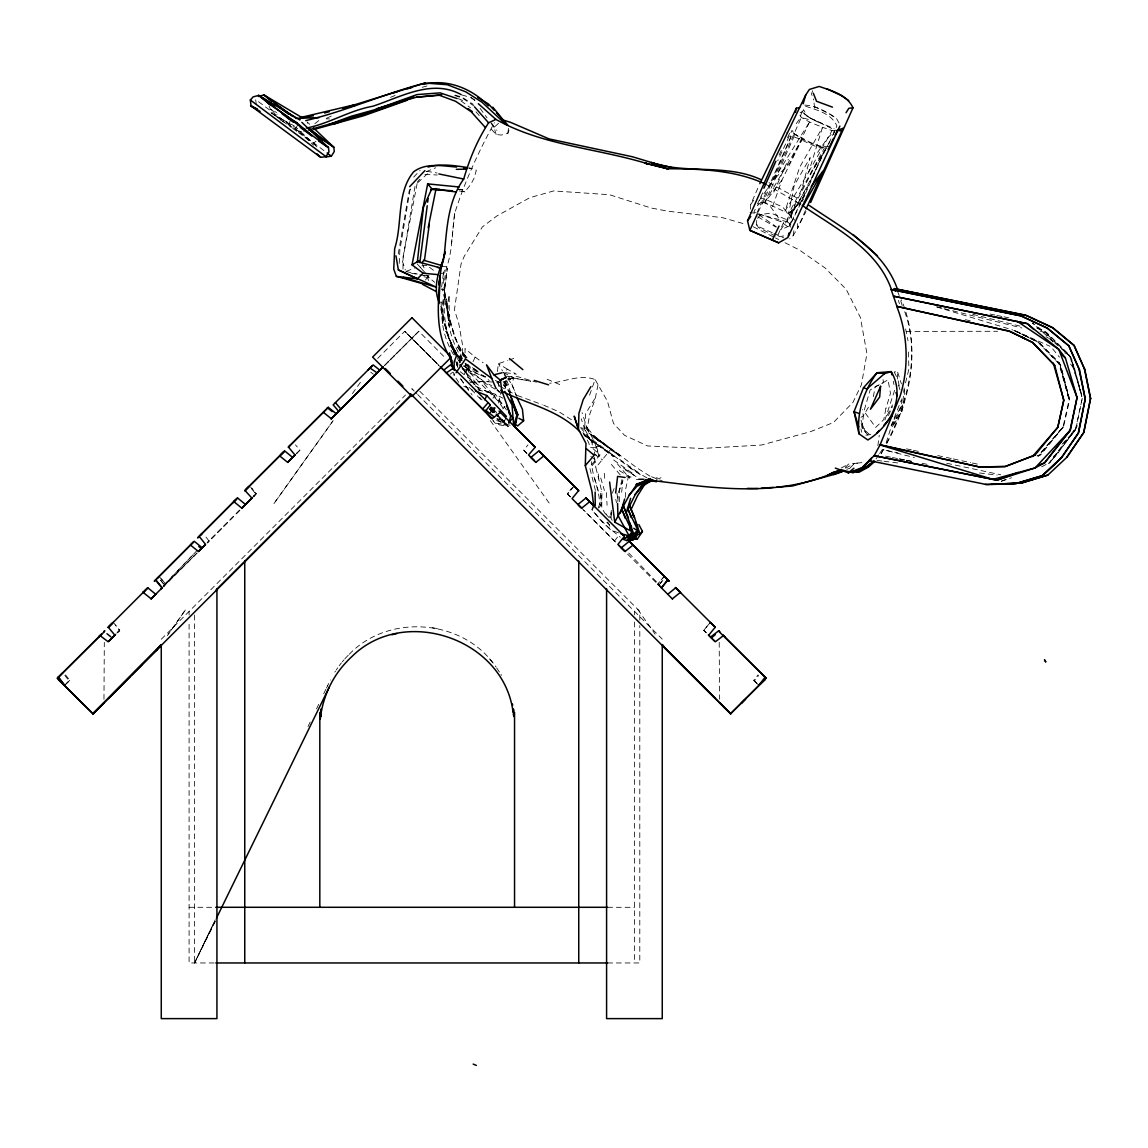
<?xml version="1.0" encoding="UTF-8"?>
<svg xmlns="http://www.w3.org/2000/svg" width="1148" height="1148" viewBox="0 0 1148 1148"><rect width="100%" height="100%" fill="white"/><g stroke="black" fill="none" stroke-linecap="round" stroke-linejoin="round"><path stroke-width="0.75" stroke-dasharray="5 3.75" d="M103.966 699.247L104.31 642.335M402.991 269.149L403.048 258.745L415.203 185.086M619.303 501.69L619.432 490.971L621.943 479.491M625.33 497.471L625.416 490.325L628.659 475.573M611.123 517.576L611.224 510.831L611.123 514.404M797.516 223.587L797.415 228.481L793.139 235.699L789.637 238.884M503.47 385.254L505.737 387.22L505.407 380.734M399.231 263.394L399.877 250.178L410.281 188.416M897.435 378.998L897.664 372.196L894.622 371.794M611.037 515.136L611.267 510.315M901.84 398.801L901.467 405.359L891.594 424.545M617.825 501.389L618.227 494.329M904.237 389.545L904.409 400.638L902.012 411.328L891.035 425.693L892.441 426.582L902.012 411.328L904.208 387.967M598.424 507.459L599.586 504.101C599.658 489.464 591.866 475.975 591.536 461.611M756.747 220.473L756.317 225.568L772.389 232.757M750.333 209.223L750.778 204.258L759.144 185.258M621.671 492.291L622.847 480.079M459.975 362.725C441.463 334.384 441.937 300.288 447.476 268.087L444.592 290.128L449.098 321.024C445.625 303.058 442.037 284.862 446.83 266.853C452.728 249.633 451.982 231.092 454.708 213.27C464.624 181.872 478.558 151.565 494.386 122.721M454.708 213.27L451.465 243.663M497.457 371.522L498.332 363.701L507.588 360.529M507.846 133.34L508.492 128.246L509.726 127.973L507.846 133.34L501.389 135.048L496.137 134.546L489.005 126.524M441.636 287.072L443.3 274.185M877.876 445.697L879.239 435.279M793.139 235.699L794.186 228.954M468.599 364.834L467.681 370.675L498.103 401.011L504.259 409.793M456.689 365.652L457.306 361.95M398.241 254.009L409.176 191.07L410.927 188.258M873.355 396.663L875.178 386.603L883.443 382.671L883.027 379.342M417.111 183.623L402.302 260.955L405.316 269.981M762.717 192.807L757.45 204.014L764.826 202.407L788.59 213.571L794.244 185.359L810.187 157.62L801.605 189.65L788.59 213.571L794.89 220.359M598.008 384.824L595.051 399.461L589.885 413.854L587.202 428.491L594.363 441.492L599.127 456.545L594.004 453.962L596.587 446.716L600.217 446.185M498.576 402.977L500.542 393.334M1041.652 466.82L1049.86 462.472L1075.69 429.668L1082.263 398.227M1081.904 399.891L1075.36 429.94L1049.86 462.472M1063.048 426.898L1040.332 454.651L1037.821 456.129L1063.048 426.898L1069.161 399.777L1060.078 364.978L1058.614 362.625L1038.007 342.032L1015.033 330.868M1063.507 426.855L1040.791 454.622L1038.266 456.086L1063.507 426.855L1069.62 399.734L1060.522 364.935L1059.073 362.581L1038.466 342.004L1014.373 330.452L1038.352 342.004L1060.522 364.935L1069.62 399.734L1059.073 362.581M289.21 124.587L290.014 121.214M905.528 382.858L908.915 368.996L908.369 351.417M505.981 378.639L503.455 372.397L516.284 374.148L507.516 369.24L503.455 372.397L513.63 378.18L511.865 384.365L516.055 395.199M886.17 442.726L893.431 419.824M884.921 420.024L894.938 389.387M834.725 130.427L832.027 130.585L822.542 127.285L799.726 167.134L784.959 211.16L808.737 171.97L822.542 127.285L809.512 122.061L801.347 117.426L799.539 114.599M812.597 90.721L811.536 94.021L813.674 100.005M802.065 111.327L799.525 119.091L795.707 124.443M790.8 217.675L795.822 202.837M593.588 504.733L591.866 509.769L602.513 522.412L620.307 537.207M772.676 206.367L781.932 180.121L802.309 138.951L792.249 132.364C802.524 139.697 814.635 146.327 827.134 148.049M589.555 395.213L595.109 379.558C579.941 373.817 564.472 381.983 549.605 383.26M612.329 493.209L614.194 488.302M618.327 492.564L622.675 481.127M505.794 417.944L503.341 424.172L495.104 423.138L492.894 420.498L495.104 423.138L498.935 424.803L508.291 426.339L505.909 423.77L496.682 420.57L498.935 424.803M894.091 418.188L901.28 400.178M756.876 213.069L791.058 136.583C803.37 137.961 813.688 149.771 826.804 147.274L813.903 168.282L786.868 219.727L790.628 227.146M758.039 212.193L764.64 198.877L791.058 136.583L786.28 132.766M892.441 426.582L903.404 401.527M804.834 195.045L789.695 225.869L780.669 229.758C800.888 201.991 815.267 169.775 830.951 139.109M805.537 193.452L823.188 153.43L789.695 225.869L791.517 217.072L782.52 206.956L764.08 198.719L761.024 198.69M781.932 180.121L764.826 202.407L794.918 134.503L792.005 130.327L777.741 160.763M773.852 192.06L788.375 159.328M805.422 210.471L797.415 228.481L805.953 211.662M888.437 415.576L892.47 406.492M886.73 443.501C911.11 399.418 921.227 347.528 901.453 299.8M783.582 222.482L777.11 236.861L785.218 235.742M470.35 367.604L466.949 375.095L474.311 384.652M473.076 361.606L475.114 357.114L464.997 348.576L465.17 358.736M755.24 209.237L753.906 212.15L781.2 221.779L788.791 227.562M828.87 143.486L836.906 125.964C831.582 113.623 817.433 110.28 805.853 106.276L802.165 112.073L798.635 113.193M464.38 374.076L466.404 369.699L463.649 366.155M886.787 442.927C907.494 401.958 921.155 353.943 903.806 309.271M194.572 615.027L194.572 962.957L215.307 919.706M323.693 693.779L327.539 685.758M215.35 921.37L194.572 962.957L215.408 919.534M308.023 726.584L310.333 721.762M316.504 708.89L318.828 704.068M326.549 687.982L330.394 679.946M779.119 154.951L782.907 147.131M787.442 137.76L789.709 133.082M194.572 962.957L214.934 921.256M455.613 360.931L457.665 365.236L462.17 356.081L462.788 346.352L458.827 323.779L454.45 309.759L461.066 263.897L464.28 256.205L482.318 226.974L496.811 215.982L529.845 197.671L553.637 190.941L609.473 194.715L651.275 208.046L667.691 211.146L722.609 217.704L746.516 224.506M833.247 134.474L835.371 130.212L809.713 117.914L802.165 112.073L809.713 117.914L834.065 128.648M209.036 541.038L204.846 535.542M887.174 415.447L892.498 404.885M297.562 125.103L295.423 129.179L292.783 128.016M801.605 189.65L824.379 148.121M808.737 171.97L832.027 130.585M883.601 449.37L880.358 455.139L883.07 449.672L914.325 457.521M757.307 213.672L787.298 221.851L806.958 187.153M764.826 202.407L802.309 138.951M868.462 407.224L863.31 415.877L862.191 427.817L868.663 436.111M813.903 168.282L826.23 147.862M594.764 398.772L585.667 413.524L584.547 428.749L592.239 443.028L591.837 439.727L592.54 448.208L600.045 454.909L591.292 464.969M509.985 393.721L505.335 383.619L508.88 378.108M492.908 398.27L495.506 394.281L502.838 398.198M876.111 458.87L878.751 454.881M879.641 453.56L882.281 449.557L897.966 452.9M334.857 672.039L335.517 671.049M336.264 669.973L337.742 667.82M817.577 152.426L827.88 137.703L834.122 131.46M167.35 635.633L185.761 609.401L168.555 633.911M332.719 421.173L273.611 504.072L333.164 420.613M352.436 393.549L360.73 381.911M1066.765 439.727L1048.712 463.534L1056.72 454.78L1077.556 426.051M750.778 204.258L754.896 198.661M209.151 540.808L207.142 542.932L241.754 508.205M339.191 665.768L341.43 662.798M791.273 212.854L804.963 194.787M1071.012 434.131L1077.384 425.736M756.489 682.988L753.762 680.319L757.996 674.895M756.704 683.204L754.423 680.864L758.656 675.455M612.185 520.345L610.119 516.571L604.838 513.199L601.739 507.789L601.925 492.004L595.855 467.537L610.449 449.786M757.637 218.378L760.636 214.576L770.853 213.069L786.868 219.727M459.171 190.884L464.84 191.903L470.78 184.441L474.081 178.184L476.363 170.205L468.786 167.766M594.391 506.612L591.866 509.769L601.021 520.087L610.607 529.989L618.844 532.916M598.696 508.076L601.236 504.919L601.136 491.387M570.513 496.984L567.284 493.726L571.589 488.374M709.263 623.651L703.767 630.324L710.339 622.316M569.681 496.151L567.385 493.827L572.766 487.24M574.072 486.149L567.614 494.056L570.456 496.984M614.481 541.038L618.672 535.542M664.247 576.224L657.675 584.232L664.362 576.439M661.348 587.79L657.675 584.232L658.794 585.236L662.798 580.343M526.903 453.46L523.631 450.188L528.008 444.85M425.434 280.012L428.462 276.352L431.849 276.596M502.81 408.946L504.876 406.435M658.794 585.236L663.171 579.97M417.441 181.858L419.738 179.217M348.332 655.121L344.759 658.909M342.319 661.808L344.099 659.799M253.306 496.768L256.234 493.726L251.929 488.374M1062.043 444.204L1066.894 439.024M1068.099 437.718L1075.69 429.668M197.169 552.891L163.246 586.728L197.126 552.834L163.504 586.571L165.843 584.232L161.452 578.893M162.055 588.02L165.843 584.232L163.389 586.614M413.667 177.136L420.111 170.406M197.126 550.437L163.059 586.011L194.701 553.078M850.08 467.968L854.485 463.405L862.794 462.529M117.34 632.706L119.751 630.324L113.178 622.316M64.532 685.543L69.095 680.864L64.862 675.455M117.412 632.591L119.636 630.324L115.331 624.986M845.215 467.466L848.587 464.05L860.928 462.773M253.837 496.151L256.133 493.827L250.752 487.24M377.678 358.449L404.727 331.284L439.612 366.069M256.133 493.827L253.622 496.352L256.234 493.726M64.532 685.428L69.095 680.864M116.78 633.179L119.636 630.324M384.537 365.48L418.79 331.284L445.826 358.449M65.522 674.895L69.755 680.319L67.029 682.988M118.631 631.443L119.751 630.324L117.182 632.835M296.615 453.46L299.886 450.188L295.495 444.85M384.709 365.351L418.79 331.284L385.154 364.82M161.265 639.264L405.502 395.012M299.886 450.188L296.658 453.36L299.542 450.518M255.243 494.831L253.005 496.984L255.904 494.056L249.446 486.149M788.59 213.571L803.442 199.422M757.35 205.707L764.64 198.877M417.628 182.819L427.357 173.764M349.293 654.231C388.383 613.549 461.74 618.944 494.472 664.879M68.421 681.539L69.755 680.319M496.137 134.546L494.056 127.399L498.562 123.267M160.347 579.97L164.724 585.236L165.843 584.232M490.54 412.189L495.577 407.655M490.77 412.175L494.917 408.774L491.344 411.558L489.077 408.717M275.362 115.876L271.028 112.748L273.425 110.796M491.244 410.554L495.247 407.325M488.015 414.457L494.688 409.075L492.076 411.328M313.217 143.414L315.987 141.261M314.868 123.654L321.196 118.746M450.073 374.219L452.786 372.124M860.986 417.327L863.31 415.877L862.392 409.549M845.588 468.169L854.485 463.405M841.14 468.025L848.587 464.05M331.198 116.106L326.52 118.301L329.849 118.359M1053.548 456.244L1056.72 454.78M390.535 97.35L395.371 95.341M426.095 171.683L435.695 167.795M406.249 271.33L416.078 267.455M1037.031 455.914L1040.791 454.622M1001.329 481.112L1006.351 479.19M1001.4 481.328L1011.546 477.74M509.138 360.013L513.759 358.42M656.34 479.376L661.09 477.755L656.111 477.898M846.75 469.331L849.821 468.327M422.134 87.291L427.257 85.942M423.942 275.42L430.486 275.42M440.028 273.712L446.07 272.593M829.344 146.298C816.859 148.451 805.91 139.052 794.918 134.503M507.89 379.672L510.76 379.242L507.273 378.725M865.836 435.178L870.959 434.561M426.855 265.389L419.35 266.164L422.636 270.053M469.948 382.628L482.361 381.552L494.745 382.083M503.455 372.397L507.775 378.61L513.63 378.18L530.763 381.193L508.693 377.118M298.939 131.532L301.293 131.374M469.245 380.605L472.56 381.897L488.488 381.509M645.076 479.147L636.336 479.52L641.33 479.706M508.708 378.309L513.63 378.18M280.514 119.952L298.566 131.116L304.263 131.087M906.188 331.385L997.626 331.284M189.09 907.293L215.924 907.293M607.593 907.293L634.428 907.293M214.131 962.957L189.09 962.957L189.09 622.187M607.593 962.957L639.795 962.957L639.795 625.574M457.134 189.42L462.343 189.477L463.921 191.702M326.204 118.847L329.533 118.918M507.316 376.458L518.035 376.759L536.446 382.212M643.626 479.032L638.475 478.874L641.976 479.319M468.743 168.225L472.101 168.354M424.961 174.482L437.245 174.984M496.524 382.155L500.054 382.313L495.376 380.246M626.363 476.764L631.142 477.008M590.589 447.361L595.956 447.763M441.722 266.336L446.83 266.853L443.515 272.578C443.243 301.479 449.614 332.002 464.854 356.999M877 460.42L882.295 461.066M884.06 461.281L899.96 463.232M979.459 472.962L997.124 475.114M804.748 105.114C816.587 105.559 826.919 112.174 836.533 118.545L839.905 124.544M510.128 425.219L505.206 424.086L497.916 417.298L506.612 424.717L497.012 418.403M485.245 376.343L481.859 375.812L464.768 366.729L483.911 381.48L491.631 385.728M750.046 212.524L754.408 213.212M426.64 171.282L437.072 173.004M432.38 627.741L437.388 628.63M411.214 273.167L418.116 274.444M419.838 274.759L428.462 276.352M885.567 456.158L890.791 457.177M892.527 457.521L897.736 458.554M899.487 458.884L904.696 459.918M906.432 460.248L911.655 461.281M922.088 463.318L927.297 464.352M423.956 276.783L429.194 277.83L434.661 282.293M899.601 458.999L904.854 460.061M906.604 460.42L911.856 461.467M989.978 314.007L995.216 315.069M996.952 315.427L1002.19 316.489M1003.94 316.834L1009.178 317.91M946.756 463.275L1000.769 474.77M405.832 271.488L417.355 273.985M906.504 448.839L911.713 449.959M913.435 450.332L918.644 451.451M937.701 455.569L944.632 457.062M946.368 457.435L951.563 458.554M953.299 458.927L970.634 462.658M972.37 463.031L977.565 464.151M965.325 319.689L970.577 320.837M491.028 393.061L478.515 390.105L475.358 386.015M937.227 306.932L942.408 308.224M944.144 308.654L1021.835 327.955M972.686 314.308L1021.074 326.391M1040.074 331.141L1045.268 332.432L1070.309 356.655L1074.887 369.584L1081.832 396.534L1070.309 356.655L1061.111 348.504M461.396 190.97L464.84 191.903M461.84 94.954L466.863 96.389M808.321 119.435L801.347 117.426L773.322 180.193L759.244 200.469L769.49 205.162L781.2 221.779M455.053 95.097L461.84 97.092L473.234 104.339M495.405 408.301L490.626 406.866L496.711 412.577M936.467 306.86L1012.68 329.95M441.277 289.138L444.219 290.1L441.492 287.875M454.78 95.557L462.529 98.154L474.138 106.061M484.815 390.664L495.506 394.281L506.483 409.951M477.941 371.292L465.17 364.031M517.404 395.5L542.143 404.613M466.404 369.699L485.633 376.903M495.247 380.505L498.462 381.71M651.504 476.75L662.41 481.012M768.988 182.69L803.126 201.302M458.109 98.642L462.845 100.507M646.912 477.884L631.256 468.7L587.044 435.752L592.928 442.296L579.884 426.898M463.821 386.359L472 389.631M547.079 379.242L560.009 384.666M490.339 407.497L506.096 423.77L503.742 422.78L498.921 417.7M543.779 405.215L559.004 411.802L572.206 420.225M508.291 426.339L503.341 424.172L496.553 418.805M1014.373 330.452L1049.975 346.294M1064.54 352.766L1069.391 354.933L1070.711 357.014M773.996 233.475L783.639 237.794M476.276 386.532L492.478 394.037L503.986 406.65M1036.96 328.07L1046.402 332.446L1069.391 354.933L1081.775 396.017M1036.974 327.969L1046.402 332.446L1071.357 358.061L1082.062 395.916M1013.77 330.452L1037.892 342.047L1060.078 364.978L1069.161 399.777L1058.614 362.625M504.46 420.929L499.997 418.747L503.742 422.78L497.242 415.131M599.586 504.101L601.236 504.919M775.546 236.072L758.326 227.519L756.274 223.114M753.217 226.759L773.895 237.148M775.474 237.952L778.66 239.545M785.017 242.745L799.324 249.934L825.254 268.115L846.162 289.282L860.383 317.436L866.927 353.627L861.445 384.709L852.993 402.317L833.405 422.536L810.345 431.72L761.511 445.037L702.031 448.452L647.544 445.941L624.526 435.293L613.491 423.397L607.436 401.183L595.109 379.558M814.018 106.391L830.305 114.269L836.533 118.545M269.091 106.147L270.498 109.304L276.725 112.504M275.262 115.675L294.132 125.835M818.481 122.391L807.101 116.249L803.944 110.323M1049.99 339.478L1053.017 341.114L1046.058 336.68M500.184 386.431L515.753 394.898M765.558 184.139L800.773 204.416M757.709 216.843L776.077 227.175M465.256 365.093L479.792 373.358M271.028 112.748L297.476 128.605L319.216 149.039M502.551 393.635L482.361 381.552L492.478 394.037M507.516 369.24L498.332 363.701L502.594 370.947M462.529 368.049L481.758 379.687M464.911 363.069L477.984 371.12M625.215 469.819L636.035 476.578M619.217 470.465L630.037 477.224M649.94 476.147L637.255 468.068L593.042 435.322L612.444 450.274L593.028 435.106L598.912 441.65L585.882 426.267L587.202 428.491L582.093 412.749M270.498 109.304L277.816 114.126M629.19 467.179L640.225 474.712M623.206 467.824L634.241 475.358M470.694 97.465L476.434 101.397L470.795 97.322M758.771 214.676L776.292 226.744M594.004 453.962L602.542 459.903M475.114 357.114L483.15 362.768M619.676 459.372L640.211 473.866M613.692 460.018L634.213 474.497M590.833 456.502L596.501 460.52L589.871 468.212L595.539 491.014M276.812 116.924L281.131 120.052M282.58 121.1L291.248 127.356M292.683 128.404L297.016 131.532M298.466 132.58L315.786 145.107M460.965 100.866L470.493 107.84M460.276 371.765L479.017 385.584L462.013 368.666M429.452 267.297L435.924 272.09M304.607 136.009L255.66 99.575L256.391 105.516M615.041 541.598L583.715 510.157M306.014 137.071L325.716 151.952M787.298 221.851L790.872 224.563M474.196 369.096L489.292 380.519M370.732 372.124L373.444 374.219M581.649 427.616L619.705 456.1L593.172 436.398L583.6 426.037L584.547 428.749L581.261 418.805M583.643 434.719L613.706 456.746L587.188 437.044L582.395 431.863M503.111 381.724L505.335 383.619M496.869 390.09L499.323 392.257M1053.233 341.53L1032.239 322.918L1045.268 332.432L1052.946 342.061M1054.553 342.692L1059.805 347.342M869.122 434.131L862.191 427.817L861.1 423.196M609.473 524.579L606.89 522.24L609.143 524.306M753.762 680.319L755.097 681.539M298.566 131.116L313.562 145.179M309.716 124.343L307.176 121.932L307.592 125.103M469.188 387.407L473.851 391.855M523.976 450.518L526.86 453.302L523.631 450.188M706.336 632.835L703.767 630.324L706.738 633.179M504.331 381.739L509.138 386.46L510.343 392.831M463.936 365.495L468.212 369.742L465.098 365.581M438.981 365.48L404.727 331.284L438.794 365.351M567.284 493.726L570.212 496.768M627.583 554.125L660.502 586.944M754.423 680.864L758.986 685.428M419.766 391.224L639.795 611.367L639.795 623.794M414.227 391.095L411.816 388.698L416.868 393.735M417.7 394.568L662.253 639.135M567.385 493.827L569.896 496.352M581.763 508.205L615.457 542.014M490.985 408.501L498.533 416.136M499.796 417.413L506.096 423.77M605.972 514.361L609.416 517.848M706.106 632.591L703.882 630.324L706.178 632.706M628.817 553.078L660.459 586.011M480.467 390.564L473.163 382.93L480.424 390.55M661.463 588.02L657.79 584.232M657.904 584.346L660.014 586.571M479.663 397.409L482.074 399.949M490.497 408.832L497.715 416.437M490.77 408.76L497.988 416.423L490.54 408.444M499.193 417.7L505.206 424.086L499.825 417.556M467.049 357.76L463.491 353.943L466.26 357.774M499.093 417.571L505.206 424.086M471.311 389.373L476.147 394.539M477.353 395.83L482.189 400.996M489.45 408.745L494.286 413.911L489.981 409.248M417.126 263.868L426.195 273.855M496.137 388.168L499.466 391.884M475.946 111.83L480.696 117.168M491.774 408.2L498.677 416.222M490.741 407.468L496.166 413.854M617.351 463.806L629.578 478.271M611.367 464.438L620.264 474.956M427.013 275.233L429.194 277.83M489.608 658.909L492.836 662.798M490.87 407.684L497.715 415.992M160.72 580.343L164.724 585.236M1052.659 348.877L1059.446 357.186M159.156 576.439L165.613 584.346M1070.496 364.074L1074.887 369.584M462.084 360.042L450.734 345.419L461.869 360.644M495.29 665.926L495.95 666.816M465.873 357.961L456.517 345.433L463.577 356.641M460.951 360.027L450.561 346.136L460.85 361.921M460.678 364.232L462.759 368.752L472.56 381.897M491.373 122.893L496.912 130.341M480.108 108.4L487.082 117.9M491.071 123.324L494.056 127.399M460.721 378.998L472.129 394.998M490.354 420.613L549.906 504.072M460.606 378.869L469.833 391.827M507.775 378.61L511.865 384.365L516.959 396.605M637.757 609.401L655.149 634.184M496.625 667.82L500.255 673.273M504.144 381.394L507.129 385.757M465.916 356.755L457.952 344.931L449.829 321.182L446.601 298.867L449.141 326.176L449.241 294.763C444.735 317.006 450.26 339.55 461.883 358.707M461.912 360.357C449.126 345.907 444.994 327.037 440.732 308.826M456 378.252L458.726 382.341M463.089 368.408L466.949 375.095L465.701 363.643M582.94 432.48L588.608 442.439L590.115 447.347M500.959 674.378L501.518 675.383M464.94 356.856L454.967 338.158L442.052 288.765M497.213 381.523L499.724 386.273M453.56 354.646C443.329 337.785 439.454 317.738 443.415 298.322L442.755 325.214L440.99 301.824L443.831 321.871L451.953 345.577L460.979 361.878L448.897 338.703L440.645 305.698M607.708 522.039L609.818 526.171M894.249 372.124L897.923 379.342M503.513 383.934L506.541 390.263M455.541 352.135L460.133 362.711M460.793 364.217L462.759 368.752M506.612 380.203L509.138 386.46M897.894 292.238L899.2 295.567M422.22 263.179L425.348 271.272M860.986 420.168L865.52 432.696L861.244 421.617M462.343 358.764L460.276 353.067L461.238 360.529M457.779 367.03L456.158 362.452L457.865 367.346M497.5 382.097L499.136 386.747M898.339 300.389L899.458 303.761M455.053 355.191L453.919 351.805L454.479 354.847M509.856 393.778L508.779 390.492L510.157 395.543M897.664 372.196L901.41 383.963M600.734 477.984L604.393 490.469M594.75 478.63L598.395 491.114M504.029 381.696L505.737 387.22L505.622 381.036M898.54 385.082L900.003 389.976M900.735 300.704L902.271 305.842M427.228 276.137L428.491 280.571M905.614 328.902L908.039 340.856M596.587 446.716L599.127 456.545M458.97 363.801L459.573 366.255M457.062 362.596L457.665 365.236M860.928 428.864L861.674 432.236M615.773 499.366L616.533 502.781M893.259 381.308L893.933 384.537M898.224 380.863L899.716 388.454M453.575 372.339L454.178 375.539L454.163 372.139M594.477 457.363L595.855 467.537M814.032 103.033L814.736 109.103M616.993 493.253L617.968 501.705M604.264 473.277L605.039 481.313M598.28 473.923L599.041 481.959M606.388 492.578L607.077 505.264M600.39 493.224L601.093 505.909M719.208 642.335L719.552 699.247M634.428 611.296L634.428 614.869M634.428 622.001L634.428 962.957M189.09 611.425L189.09 615.012M885.869 408.616L883.773 419.623L875.709 427.372L863.942 411.242L870.155 389.933L888.035 379.859L890.475 393.391L885.869 408.616M809.512 122.061L789.953 162.786L773.322 180.193L809.512 122.061M239.817 510.171L207.214 542.846L239.803 510.157M462.343 189.477L457.205 189.119L462.343 189.477M620.408 455.569L592.282 436.24L620.408 455.569M614.41 456.215L586.298 436.871L614.41 456.215M453.517 347.873L445.84 331.141L453.517 347.873"/><path stroke-width="1.5" d="M320.938 712.463L320.263 718.921L320.378 717.471M595.138 492.018L595.238 505.551L593.588 504.733L591.938 491.272L585.293 465.614L585.968 443.372L578.492 429.381L578.893 413.395L583.198 399.619L590.947 386.575M858.977 433.786C856.666 411.989 864.286 390.291 876.972 372.727L891.25 371.608C905.915 397.007 890.791 425.836 867.845 439.985L858.977 433.786L854.04 411.658L863.497 387.708L876.972 372.727L884.577 373.588L891.25 371.608L891.924 374.836M439.239 298.466L440.143 275.649L438.866 284.819L441.334 267.341L445.065 251.843L444.061 257.109C446.845 230.303 447.347 201.704 463.72 179.031C469.36 159.4 477.367 139.912 488.589 122.822L495.907 119.406C542.904 145.681 597.419 148.279 648.017 163.906L645.291 163.217L668.452 168.986L645.291 163.217M440.143 275.649C437.962 304.651 434.403 335.245 452.111 360.644M320.378 716.682L320.493 714.573M514.548 907.293L514.548 712.463L513.099 712.463C504.245 639.02 404.44 604.623 352.006 656.455A79.384 79.384 0 0 0 346.653 661.808C332.446 676.574 323.334 696.075 320.608 716.352L320.708 712.463M438.938 301.91C432.983 287.445 438.349 272.363 443.573 258.659M513.658 711.014L513.429 709.005L513.759 716.467L513.874 712.463M320.823 710.225L320.938 709.005L321.053 712.463M615.672 492.937L617.595 476.42L625.115 477.482M419.809 262.605L427.228 205.736M427.687 202.177L428.147 198.618M320.608 716.352L320.938 713.898M429.266 224.391L424.502 260.108L421.818 262.562M459.157 186.981L427.659 183.881L412.046 264.844L423.181 273.238L437.517 274.587M880.129 444.735L874.202 455.684L868.921 460.578L986.979 484.643L1016.324 483.523L1042.499 475.545L1061.383 457.722L1078.331 432.997L1085.276 398.729L1079.536 370.015L1068.975 345.964L1047.335 328.084L1020.845 315.8L891.106 289.483L896.961 306.401L1010.384 331.485L1032.683 342.491L1054.739 365.423L1063.722 400.236L1057.724 427.343L1034.994 455.11L1005.131 466.533L979.746 466.992L880.129 444.735L900.147 396.017A136.325 136.268 85.1 0 0 896.775 306.401L896.961 306.401M1066.707 457.277L1083.655 432.552L1090.6 398.27L1084.903 369.886L1074.141 345.591L1052.63 327.74L1026.671 315.542L894.263 288.593L895.325 291.291M1006.868 483.767L1015.822 483.509L1042.571 475.602L1061.57 457.708L1078.517 432.954L1085.276 398.729M998.918 483.896L992.087 484.14L1021.29 483.093L1047.823 475.1L1066.894 457.263L1083.841 432.495L1090.6 398.27M428.175 227.778L436.096 188.516L435.967 189.334L439.727 189.205M1018.29 472.431L996.966 480.165L874.202 455.684L996.966 480.165L1035.022 467.954L1044.536 462.917L1070.367 430.113L1077.054 397.552L1065.401 357.989L1058.772 349.322L1027.259 323.621L893.546 296.184L1027.259 323.621L1033.831 329.548M795.449 112.361L796.325 108.228L799.654 107.553M1053.29 363.069L1063.837 400.221L1057.839 427.329L1032.497 456.574M508.98 423.268L510.716 415.576L501.418 389.502L501.92 392.774M513.701 422.636L514.921 425.75L515.997 421.129M788.26 236L788.977 233.015M514.921 425.75L517.834 414.758L510.587 395.343M441.334 267.341L443.602 258.817M803.184 103.779L805.709 94.997L809.369 89.458L819.155 86.444C831.697 90.764 847.181 94.782 852.993 107.84L810.603 202.493M621.585 509.081L632.333 531.868L629.118 535.901L623.077 539.259L626.865 540.608L630.051 538.398L632.333 531.868L614.74 522.153L628.817 496.036L637.269 483.638M643.196 483.05L634.815 495.405L626.406 512.338L630.639 498.318M620.408 512.984L624.656 498.964M806.14 208.821L843.034 128.26L837.437 130.269L835.127 135.091M510.401 395.414L516.887 415.117L513.658 425.721L512.037 405.014L504.847 391.396M456.402 355.966L454.134 361.936L454.163 370.431M839.877 126.05L787.901 237.507L778.645 242.831L749.831 230.332L747.549 220.832L775.431 157.663L805.709 94.997M759.847 183.666L796.325 108.228M484.8 399.82L486.709 395.5L475.272 390.937M763.894 188.243L775.905 161.194M757.206 214.231L749.831 230.332L778.645 242.831M630.97 509.784L637.513 495.836L644.329 485.073L651.619 480.467M772.159 240.377L779.062 226.041M828.182 149.556L833.577 138.305M216.427 918.199L329.289 687.078M92.916 713.826L58.175 679.315L93.031 713.712M112.848 622.761L108.17 627.425L147.805 587.79L155.712 594.248M159.156 576.439L155.482 580.113M241.884 508.191L245.557 504.517L237.536 497.945L233.862 501.619L241.884 508.191L252.345 497.73M236.646 498.849L233.862 501.733M248.671 486.824L245.328 490.153L284.632 450.863L292.64 457.421L295.538 454.536M802.883 206.267L822.872 171.152L811.277 186.45M505.063 123.683L482.088 102.287L465.887 91.897L447.261 84.722L425.119 83.029L354.919 104.669L300.518 117.527L299.901 119.98L258.687 95.413L253.105 96.891L250.336 100.02L251.068 105.975L320.737 157.348L326.018 156.659L328.945 151.952L328.5 147.662L301.852 122.377M326.061 156.903L331.341 156.2L334.269 151.507L333.824 147.217L313.519 127.945M846.062 112.719L848.817 108.285L852.993 107.84M626.865 540.608L632.333 531.868L628.444 536.403L623.077 539.259M630.324 539.072L632.849 539.962L638.317 531.237L627.569 508.435M631.242 539.933L628.544 539.488L631.242 539.933L636.451 531.983L634.256 533.849M637.226 539.302L634.543 538.842L637.226 539.302L642.435 531.352L638.891 524.593M283.743 451.867L280.844 454.637M237.536 497.945L197.571 537.924L202.349 533.246M331.169 418.905L336.292 413.782L328.271 407.325L288.421 447.074L294.979 454.981L289.196 460.764L292.195 457.765M456.057 372.77L465.514 358.922L491.789 378.496L495.922 388.311M160.648 645.176L156.817 649.926M160.562 645.276L93.132 713.597M747.549 220.832L750.735 216.498M249.776 485.704L245.557 489.938M284.288 451.308L244.668 490.827M630.955 535.14L634.126 535.054L636.451 531.983L633.065 535.198M636.939 534.494L640.11 534.408L642.435 531.352M719.136 631.658L765.113 677.191L758.771 685.327M661.463 588.02L667.921 579.898L664.362 576.439M635.102 535.269L638.317 531.237L633.796 528.338M155.812 594.147L151.034 599.041M232.527 503.068L234.536 500.959M667.806 579.783L661.348 587.79L672.484 599.041M581.419 507.976L577.961 504.517L585.982 497.945L589.656 501.733L581.634 508.191L572.063 498.619L578.635 490.598M765.113 677.191L766.118 678.195L723.484 635.562L715.348 641.789L708.675 635.217L715.233 627.21L675.713 587.79L667.806 594.248M279.624 455.986L283.843 451.752M62.738 672.742L57.4 678.195L100.034 635.562L108.17 641.789L114.843 635.217L108.285 627.21M108.17 627.425L109.505 625.99M201.689 548.385L202.249 547.826L194.227 541.253L190.439 545.042L198.461 551.499L204.66 545.3M291.979 458.095L292.64 457.32L287.631 462.443L288.421 461.539M585.293 465.614L594.162 455.311L586.513 448.839M488.115 402.647L482.547 409.104L492.234 418.69L500.37 412.333M883.96 425.133L892.183 415.763M252.115 497.845L251.225 498.849L251.9 498.06L244.998 490.497M193.338 542.157L157.376 578.219M290.3 445.18L288.306 447.189L327.941 407.655L327.266 408.214M629.075 494.975L639.249 483.81L648.462 479.132M635.059 494.343L645.248 483.164L648.319 481.615M876.885 433.011L879.253 430.443M201.46 548.5L198.461 551.499L205.578 544.382L199.121 536.36M508.679 422.507L512.826 418.087L508.894 413.007M100.708 634.772L98.814 636.781L101.928 633.553M409.678 186.679L424.889 170.622M766.118 678.081L730.602 713.826L662.095 645.32M372.253 365.796L368.02 370.029M113.178 693.564L130.327 676.301M744.851 699.692L741.178 703.466L746.186 698.343M108.285 698.458L156.702 650.026M115.187 634.858L108.83 641.23M142.452 664.175L131.877 674.751M200.685 534.911L235.871 499.624M57.96 677.636L104.382 631.658M112.059 623.421L108.83 626.65M143.572 591.909L143.012 592.468L147.805 587.79M155.482 579.998L162.055 588.02M57.4 678.195L58.175 677.306M109.62 625.875L113.178 622.316M193.668 541.813L154.263 581.232L155.152 580.443M114.843 635.217L115.517 634.442M244.825 505.134L252.359 497.601M331.27 418.79L383.274 366.757M204.129 545.931L205.033 545.042M370.015 368.02L377.147 372.928L331.27 418.69L323.262 412.232M216.082 589.972L410.912 395.041M161.423 645.32L92.801 713.826L94.136 712.607M411.716 395.012L155.712 650.916M730.487 713.712L765.343 679.315L758.771 685.212M380.175 369.785L382.657 367.303M331.27 418.69L377.147 372.928M119.751 686.992L92.801 713.826L103.937 702.806M871.533 458.21L862.105 467.609L848.329 472.861L835.342 468.083M430.744 189.75L431.82 188.703L456.1 191.96M376.372 373.588L379.816 370.144L373.143 364.906L333.164 404.871L338.732 411.328M144.691 590.919L147.36 588.235M456.603 167.048C442.511 165.929 425.951 162.542 413.711 171.741C396.204 192.591 402.733 223.846 394.682 248.47L393.75 269.12L396.361 276.395L417.255 278.821L423.181 273.238M1042.571 475.602L1061.383 457.722M870.801 459.889L862.392 467.71L853.208 472.818L841.929 469.948L831.697 472.976M143.012 592.468L145.236 590.359M339.291 410.668L340.956 409.104L335.403 402.647M200.125 535.355L201.574 534.021M874.805 461.324L868.548 466.992L859.206 472.172L855.978 471.354M103.707 631.773L104.827 630.769L104.052 631.443M873.901 461.396L868.591 466.174L857.125 472.187L854.284 471.283M327.381 408.1L328.271 407.325M849.821 471.57L848.329 472.861L853.882 468.226M396.361 276.395L402.546 278.003L403.335 277.328L436.498 287.258L398.37 269.938L395.96 255.832M884.577 373.588L866.898 388.942L863.497 387.708M338.402 411.558L339.177 410.884L336.737 413.223M160.72 589.24L161.495 588.58M114.628 635.332L115.403 634.672M517.26 398.299L522.412 409.219L523.631 420.785L517.576 425.937L514.921 424.028M530.878 457.421L538.886 450.863L578.85 490.827M668.366 580.443L669.255 581.232L629.291 541.253L621.269 547.826L625.057 551.499L633.079 545.042M672.369 598.826L680.391 592.368M543.894 455.871L535.886 462.328L530.089 456.531M711.344 637.901L715.233 634.772M1070.367 430.113L1035.022 467.954L992.92 479.39L880.373 445.037L978.971 466.92L1005.246 466.533L1034.994 455.11M708.33 634.858L710.569 637.111L718.691 630.769L719.466 631.443M873.915 461.18L863.353 468.958L874.059 461.381M491.789 378.496L486.537 364.849L493.927 374.851L500.456 380.218L506.225 377.204L500.456 380.218L501.977 392.53M632.849 539.962L636.049 537.752L638.317 531.237L634.442 535.772L631.759 537.192M499.839 380.519L502.193 378.955M638.345 485.719L648.534 479.276M412.046 264.844L419.25 260.61M838.184 472.144L833.735 474.526L792.292 486.02L776.78 487.139M830.721 473.579L827.751 475.172C769.992 497.672 707.584 487.197 647.974 479.95M639.249 483.81L650.5 479.233M841.785 471.426L833.735 474.526L842.503 471.627M636.049 484.413L650.313 478.931M640.455 484.384L649.94 480.739M840.508 470.264L827.751 475.172L836.146 472.402M328.601 124.601L350.972 116.321L375.195 109.605L417.04 94.581L440.172 92.873L457.134 98.57M333.925 124.156L354.703 116.465M1039.614 464.71L1044.536 462.917L1070.022 430.385L1077.054 397.552L1058.772 349.322L1017.444 321.44M413.998 97.135L380.519 109.16L356.296 115.876M406.349 99.13L358.621 116.12L308.338 129.982M406.736 100.407L363.945 115.661L313.662 129.537M645.248 483.164L653.169 480.467M305.727 120.626C346.409 110.997 384.695 93.447 425.119 83.029M346.423 107.438L354.919 104.669M840.594 471.34L835.988 472.833L841.097 471.326M831.525 472.99L840.652 470.034M441.736 94.724L416.351 97.193L376.372 108.744M428.046 167.063C440.631 163.375 454.378 165.57 467.136 167.465M407.081 88.841L412.089 87.492M423.77 84.364C447.16 78.495 472.187 88.597 488.388 105.803M258.429 96.446L264.011 94.968L302.168 117.713M324.525 112.978L329.304 111.715M306.157 128.117C329.376 123.64 349.58 110.323 372.856 106.233C400.968 97.035 431.978 78.552 461.152 94.61M493.927 374.851L502.106 372.756M1020.845 315.8L1047.306 328.199L1068.975 345.964M391.97 634.744L396.978 633.524M342.793 108.357L355.005 105.458M391.999 92.959L396.878 92.07M1074.141 345.591L1084.903 369.886M434.403 188.817L431.002 189.434L452.412 190.74M295.639 118.373L318.986 117.627M302.598 117.641L313.447 115.79M416.351 97.193L441.191 95.126M757.809 488.503L747.362 488.388M761.253 488.259L773.322 487.383M1005.734 483.667L1021.103 483.136L1047.823 475.1M985.371 484.399L1003.28 483.882M456.316 169.33L466.418 169.172M499.036 411.113L535.212 447.289L531.323 443.286M143.127 592.368L151.149 598.826L162.169 587.79L155.712 579.783M321.268 712.463L319.818 712.463L319.818 907.293M215.924 907.293L607.593 907.293M215.781 962.957L607.593 962.957M666.816 168.742C700.352 168.914 734.562 169.761 765.558 184.139M463.72 168.024L467.078 168.153M837.079 130.384L842.23 130.901M645.492 479.764L656.484 481.658L650.112 479.147M894.263 288.593L1025.207 315.097L1052.673 327.639L1074.327 345.548M438.895 173.951L463.72 179.031M891.106 289.483L1021.376 316.001M437.517 267.47L440.932 268.202M896.775 306.401L1008.561 330.925L1032.569 342.491L1054.739 365.423M761.196 179.719C726.354 163.403 686.949 174.525 651.289 162.571L673.431 168.024M442.138 265.676L423.454 260.166M651.289 162.571L654.001 163.26L632.505 156.774L549.131 138.937L510.544 122.334L502.164 119.722M620.494 533.504L629.118 535.901L617.911 515.323L617.581 503.455M402.546 278.003L422.407 283.671M440.703 267.986L417.384 261.687L423.454 207.243L431.82 188.703L427.659 183.881M534.308 380.433L548.529 384.838M859.077 413.481L854.04 411.658L858.718 426.927M832.472 107.151L816.544 101.268L813.329 93.246M439.426 95.284L455.641 101.311L471.24 111.801L485.188 127.356M473.177 1064.081L476.363 1065.416M826.818 88.798L840.953 95.356L848.716 100.55M398.37 269.938L417.255 278.821M1021.835 337.053L1025.035 338.603M260.108 111.385L251.068 105.975L256.922 108.859M287.631 118.086L296.973 122.879L311.926 135.564M422.608 284.388L436.24 291.549M518.925 418.317L523.631 420.785M251.068 105.975L257.367 109.361M500.901 390.822C527.305 403.953 558.1 409.707 579.654 431.49M477.726 97.508L488.417 103.937L494.171 110.237M897.707 289.999C883.874 248.915 842.374 228.409 809.053 205.277M270.512 105.114L258.687 95.413L274.889 106.061M319.761 137.803L333.824 147.217L309.601 129.093M802.222 205.392C835.572 228.366 877.086 248.772 891.451 289.511M318.757 141.118L328.5 147.662L258.687 95.413M274.472 103.521L296.442 118.445M267.685 102.976L296.973 122.879M468.212 108.687L472.23 111.586M250.336 100.02L326.018 156.659M292.51 116.292L264.011 94.968L271.717 101.455M278.677 106.778L288.622 114.226M309.917 130.169L312.758 132.293M315.585 134.416L322.688 139.74L310.462 129.351M281.877 113.609L293.228 122.118M300.331 127.428L311.682 135.938M542.674 454.637L539.775 451.867M491.129 417.685L492.018 418.575M675.713 587.79L678.827 590.919M327.123 153.014L331.341 156.2M328.601 408.774L332.174 411.558M485.69 410.223L493.827 416.667M676.158 588.135L675.383 587.46L680.506 592.468L679.946 591.909M106.979 633.739L110.882 636.853M279.624 455.871L287.631 462.328M509.482 358.578L522.885 369.656M574.847 486.824L578.075 490.153L539.216 451.308M877.431 255.789L853.064 234.565M198.748 546.462L201.359 548.715M478.357 103.736L495.907 119.406M1061.455 354.445L1065.401 357.989M715.233 627.21L712.564 624.541M718.691 630.769L719.796 631.773M589.426 501.403L586.872 498.849M729.382 712.607L730.716 713.826L719.581 702.806M621.943 534.021L623.393 535.355M678.281 590.359L680.506 592.468M316.992 153.832L320.737 157.348M578.85 505.407L580.974 507.416M632.735 544.712L629.291 541.253M446.228 372.698L443.702 370.144L450.375 364.906L452.9 367.432M530.878 457.32L534.322 460.764L528.539 454.981L535.212 447.189L533.217 445.18M539.675 451.752L543.894 455.986M577.961 489.938L573.742 485.704M710.669 622.761L715.348 627.425M766.118 678.195L760.78 672.742M662.296 645.434L666.701 649.926M666.816 650.026L715.233 698.458M514.132 426.152L530.204 442.181M703.767 686.992L730.716 713.826M585.982 497.945L624.397 536.36L617.94 544.382L625.057 551.499L622.058 548.5M714.687 626.65L710.339 622.417M440.861 367.303L443.343 369.785M440.244 366.757L492.234 418.69M618.485 545.042L621.829 548.385M710.569 637.111L714.687 641.23M385.283 368.508L390.334 373.559M397.911 381.136L402.962 386.187M410.539 393.75L710.339 693.564M588.207 500.184L594.277 506.254M630.295 542.258L666.141 578.219M77.332 698.343L82.34 703.466L78.667 699.692M57.4 678.081L64.532 685.543L58.405 677.191L64.747 685.327M722.809 634.772L724.704 636.781L723.814 635.777M486.709 395.5L506.411 416.38M588.981 500.959L590.99 503.068M496.467 112.762L507.947 125.347M474.583 106.922L488.589 122.822M535.097 461.539L535.886 462.443M484.987 411.041L490.612 417.757M492.765 107.123L507.459 125.189M662.956 645.276L664.807 647.917L662.87 645.176M632.792 514.978L634.5 517.418L640.11 534.408M629.161 504.46L634.5 517.418L629.061 504.876M623.177 505.106L634.126 535.054M1068.802 346.007L1079.536 370.015M635.375 521.938L637.571 526.473M629.377 522.584L631.587 527.119M511.075 399.762L513.357 404.498M623.077 505.522L628.516 518.049M511.764 400.494L517.834 414.758M506.569 405.818L510.716 415.576M627.554 507.574L631.17 517.561M621.556 508.205L625.186 518.207M511.664 400.523L516.887 415.117M896 392.602L897.062 395.816M578.492 429.381L574.215 416.121L577.602 426.669M452.958 367.633L451.494 361.146L452.986 369.139M1079.02 369.154L1085.19 399.231M1084.358 368.522L1090.514 398.786M512.424 703.997L512.654 705.216M449.557 352.795L451.566 364.375M439.21 297.389L438.636 294.075L439.024 303.746M614.74 522.153L609.631 482.06M513.429 713.898L513.759 716.467M629.879 525.87L629.922 529.443M630.008 534.81L630.051 538.398M662.253 644.502L662.253 1018.62L606.589 1018.62L606.589 588.838M578.75 560.985L578.75 962.957M244.754 561.114L244.754 962.957M216.929 588.967L216.929 1018.62L161.265 1018.62L161.265 644.631M880.588 386.302L879.655 397.036L870.457 409.248L880.588 386.302M490.354 404.871L485.116 411.558L446.371 372.928L453.503 368.02L490.354 404.871M411.96 317.723L372.598 357.085L411.96 396.447L451.322 357.085L411.96 317.723M1044.536 659.928L1045.728 661.808L1044.536 659.928"/></g></svg>
